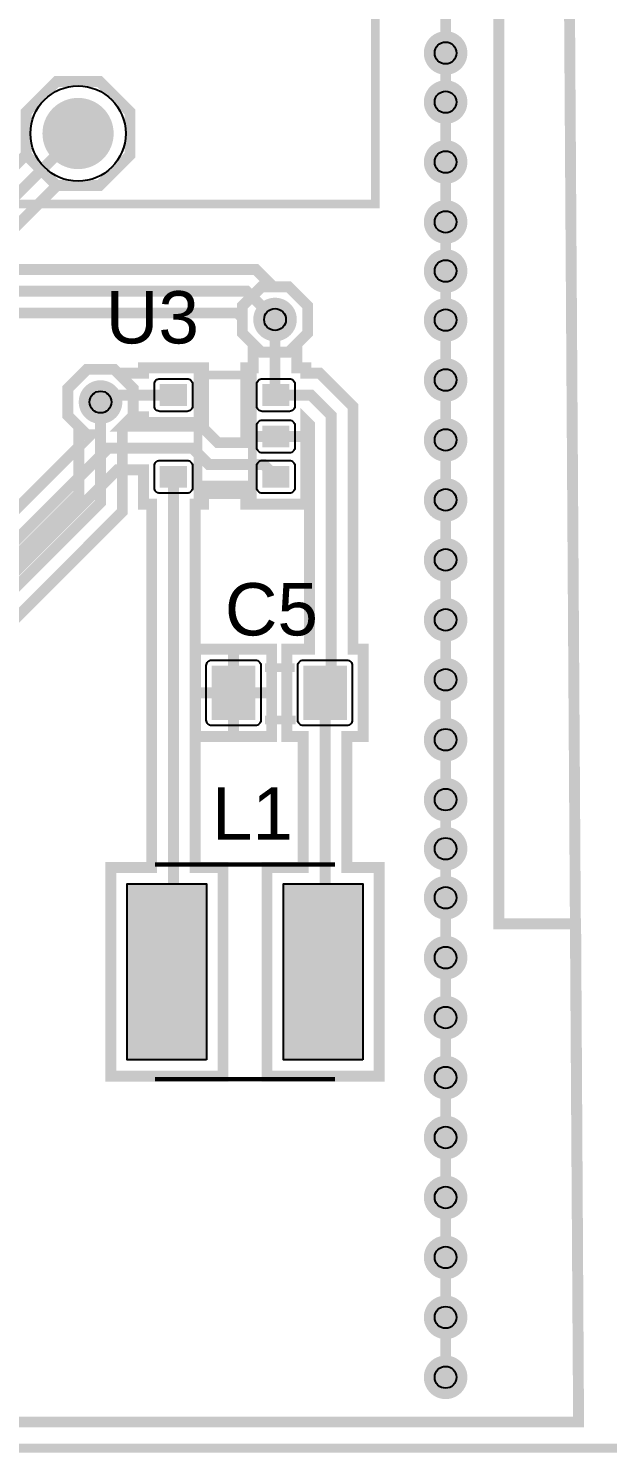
# Model space of a CAD drawing. Header units: centimetres. Extents: x -4.52 to 4.4, y -4.62 to 1.06.
# Drawn here: x 0.945 to 2.295, y -4.62 to -1.302 of the extents above; entities that cross this region are included whole.
import ezdxf

# ---------------------------------------------------------------- set-up
doc = ezdxf.new("R2010")
doc.units = ezdxf.units.CM
doc.layers.get('0').update_dxf_attribs({"linetype": 'CONTINUOUS'})
for name, color, linetype in [('1', 1, 'CONTINUOUS'), ('2', 2, 'CONTINUOUS'), ('3', 3, 'CONTINUOUS'), ('4', 4, 'CONTINUOUS'), ('6', 6, 'CONTINUOUS'), ('7', 7, 'CONTINUOUS')]:
    doc.layers.add(name, color=color, linetype=linetype)

# ---------------------------------------------------------------- blocks, each defined once
blk = doc.blocks.new('RPAD')
blk.add_trace([(-0.5, -0.5), (-0.5, 0.5), (0.5, -0.5), (0.5, 0.5)])
blk = doc.blocks.new('EPAD')
at = {"const_width": 0.5}
blk.add_lwpolyline([(-0.25, 0, 1), (0.25, 0, 1)], format="xyb", close=True, dxfattribs=at)

msp = doc.modelspace()

# ---------------------------------------------------------------- linework, layer by layer
at = {"const_width": 0.0254}
for points in [[(2.227646, -4.54914), (-4.44754, -4.54914), (-4.44754, 0.99314), (2.192161, 0.99314), (2.227646, -4.54914)], [(1.904549, -1.39065), (1.930851, -1.39065), (1.94945, -1.372051), (1.94945, -1.345749), (1.930851, -1.32715), (1.904549, -1.32715), (1.88595, -1.345749), (1.88595, -1.372051), (1.904549, -1.39065)], [(1.9177, -1.4732), (1.9177, -1.3589)], [(0.759455, -1.776045), (0.939721, -1.595779), (0.939721, -1.496359), (1.010659, -1.425421), (1.110981, -1.425421), (1.181919, -1.496359), (1.181919, -1.596681), (1.110981, -1.667619), (1.011561, -1.667619), (0.816008, -1.863172), (1.475012, -1.863172), (1.515641, -1.903801), (1.551563, -1.903801), (1.596199, -1.948437), (1.596199, -2.011563), (1.551563, -2.056199), (1.488437, -2.056199), (1.443801, -2.011563), (1.443801, -1.975642), (1.432928, -1.964769), (-1.761269, -1.964769)], [(1.904549, -1.50495), (1.930851, -1.50495), (1.94945, -1.486351), (1.94945, -1.460049), (1.930851, -1.44145), (1.904549, -1.44145), (1.88595, -1.460049), (1.88595, -1.486351), (1.904549, -1.50495)], [(0.635501, -1.826844), (0.780496, -1.826844), (1.06082, -1.54652)], [(1.904549, -1.64465), (1.930851, -1.64465), (1.94945, -1.626051), (1.94945, -1.599749), (1.930851, -1.58115), (1.904549, -1.58115), (1.88595, -1.599749), (1.88595, -1.626051), (1.904549, -1.64465)], [(1.9177, -1.7526), (1.9177, -1.6129)], [(1.904549, -1.78435), (1.930851, -1.78435), (1.94945, -1.765751), (1.94945, -1.739449), (1.930851, -1.72085), (1.904549, -1.72085), (1.88595, -1.739449), (1.88595, -1.765751), (1.904549, -1.78435)], [(1.904549, -1.89865), (1.930851, -1.89865), (1.94945, -1.880051), (1.94945, -1.853749), (1.930851, -1.83515), (1.904549, -1.83515), (1.88595, -1.853749), (1.88595, -1.880051), (1.904549, -1.89865)], [(1.9177, -1.9812), (1.9177, -1.8669)], [(-1.818232, -1.91397), (1.45397, -1.91397), (1.52, -1.98)], [(1.904549, -2.01295), (1.930851, -2.01295), (1.94945, -1.994351), (1.94945, -1.968049), (1.930851, -1.94945), (1.904549, -1.94945), (1.88595, -1.968049), (1.88595, -1.994351), (1.904549, -2.01295)], [(-3.18302, -3.595611), (-0.577451, -3.595611), (0.238959, -2.779201), (0.668958, -2.779201), (1.062422, -2.385737), (1.062422, -2.229234), (1.037022, -2.203834), (1.037022, -2.140708), (1.081658, -2.096072), (1.144784, -2.096072), (1.18942, -2.140708), (1.18942, -2.203834), (1.16402, -2.229234), (1.16402, -2.427819), (0.71104, -2.880799), (0.281041, -2.880799), (-0.535369, -3.697209), (-3.627901, -3.697209)], [(1.904549, -2.15265), (1.930851, -2.15265), (1.94945, -2.134051), (1.94945, -2.107749), (1.930851, -2.08915), (1.904549, -2.08915), (1.88595, -2.107749), (1.88595, -2.134051), (1.904549, -2.15265)], [(1.9177, -2.2606), (1.9177, -2.1209)], [(-3.700254, -3.64641), (-0.55641, -3.64641), (0.26, -2.83), (0.689999, -2.83), (1.113221, -2.406778), (1.113221, -2.172271)], [(1.904549, -2.29235), (1.930851, -2.29235), (1.94945, -2.273751), (1.94945, -2.247449), (1.930851, -2.22885), (1.904549, -2.22885), (1.88595, -2.247449), (1.88595, -2.273751), (1.904549, -2.29235)], [(1.904549, -2.43205), (1.930851, -2.43205), (1.94945, -2.413451), (1.94945, -2.387149), (1.930851, -2.36855), (1.904549, -2.36855), (1.88595, -2.387149), (1.88595, -2.413451), (1.904549, -2.43205)], [(1.9177, -2.54), (1.9177, -2.4003)], [(1.904549, -2.57175), (1.930851, -2.57175), (1.94945, -2.553151), (1.94945, -2.526849), (1.930851, -2.50825), (1.904549, -2.50825), (1.88595, -2.526849), (1.88595, -2.553151), (1.904549, -2.57175)], [(1.904549, -2.71145), (1.930851, -2.71145), (1.94945, -2.692851), (1.94945, -2.666549), (1.930851, -2.64795), (1.904549, -2.64795), (1.88595, -2.666549), (1.88595, -2.692851), (1.904549, -2.71145)], [(1.9177, -2.8194), (1.9177, -2.6797)], [(1.904549, -2.85115), (1.930851, -2.85115), (1.94945, -2.832551), (1.94945, -2.806249), (1.930851, -2.78765), (1.904549, -2.78765), (1.88595, -2.806249), (1.88595, -2.832551), (1.904549, -2.85115)], [(1.904549, -2.99085), (1.930851, -2.99085), (1.94945, -2.972251), (1.94945, -2.945949), (1.930851, -2.92735), (1.904549, -2.92735), (1.88595, -2.945949), (1.88595, -2.972251), (1.904549, -2.99085)], [(1.9177, -3.0988), (1.9177, -2.9591)], [(1.904549, -3.13055), (1.930851, -3.13055), (1.94945, -3.111951), (1.94945, -3.085649), (1.930851, -3.06705), (1.904549, -3.06705), (1.88595, -3.085649), (1.88595, -3.111951), (1.904549, -3.13055)], [(1.904549, -3.24485), (1.930851, -3.24485), (1.94945, -3.226251), (1.94945, -3.199949), (1.930851, -3.18135), (1.904549, -3.18135), (1.88595, -3.199949), (1.88595, -3.226251), (1.904549, -3.24485)], [(1.9177, -3.3274), (1.9177, -3.2131)], [(1.904549, -3.35915), (1.930851, -3.35915), (1.94945, -3.340551), (1.94945, -3.314249), (1.930851, -3.29565), (1.904549, -3.29565), (1.88595, -3.314249), (1.88595, -3.340551), (1.904549, -3.35915)], [(1.904549, -3.49885), (1.930851, -3.49885), (1.94945, -3.480251), (1.94945, -3.453949), (1.930851, -3.43535), (1.904549, -3.43535), (1.88595, -3.453949), (1.88595, -3.480251), (1.904549, -3.49885)], [(1.9177, -3.6068), (1.9177, -3.4671)], [(1.904549, -3.63855), (1.930851, -3.63855), (1.94945, -3.619951), (1.94945, -3.593649), (1.930851, -3.57505), (1.904549, -3.57505), (1.88595, -3.593649), (1.88595, -3.619951), (1.904549, -3.63855)], [(1.904549, -3.77825), (1.930851, -3.77825), (1.94945, -3.759651), (1.94945, -3.733349), (1.930851, -3.71475), (1.904549, -3.71475), (1.88595, -3.733349), (1.88595, -3.759651), (1.904549, -3.77825)], [(1.9177, -3.8862), (1.9177, -3.7465)], [(1.904549, -3.91795), (1.930851, -3.91795), (1.94945, -3.899351), (1.94945, -3.873049), (1.930851, -3.85445), (1.904549, -3.85445), (1.88595, -3.873049), (1.88595, -3.899351), (1.904549, -3.91795)], [(1.904549, -4.05765), (1.930851, -4.05765), (1.94945, -4.039051), (1.94945, -4.012749), (1.930851, -3.99415), (1.904549, -3.99415), (1.88595, -4.012749), (1.88595, -4.039051), (1.904549, -4.05765)], [(1.9177, -4.1656), (1.9177, -4.0259)], [(1.904549, -4.19735), (1.930851, -4.19735), (1.94945, -4.178751), (1.94945, -4.152449), (1.930851, -4.13385), (1.904549, -4.13385), (1.88595, -4.152449), (1.88595, -4.178751), (1.904549, -4.19735)], [(1.904549, -4.33705), (1.930851, -4.33705), (1.94945, -4.318451), (1.94945, -4.292149), (1.930851, -4.27355), (1.904549, -4.27355), (1.88595, -4.292149), (1.88595, -4.318451), (1.904549, -4.33705)], [(1.9177, -4.445), (1.9177, -4.3053)], [(1.904549, -4.47675), (1.930851, -4.47675), (1.94945, -4.458151), (1.94945, -4.431849), (1.930851, -4.41325), (1.904549, -4.41325), (1.88595, -4.431849), (1.88595, -4.458151), (1.904549, -4.47675)]]:
    msp.add_lwpolyline(points, dxfattribs=at)
for centre, radius in [((1.9177, -1.3589), 0.0254), ((1.06082, -1.54652), 0.111), ((1.9177, -1.4732), 0.0254), ((1.9177, -1.6129), 0.0254), ((1.9177, -1.7526), 0.0254), ((1.9177, -1.8669), 0.0254), ((1.52, -1.98), 0.0254), ((1.9177, -1.9812), 0.0254), ((1.9177, -2.1209), 0.0254), ((1.113221, -2.172271), 0.0254), ((1.9177, -2.2606), 0.0254), ((1.9177, -2.4003), 0.0254), ((1.9177, -2.54), 0.0254), ((1.9177, -2.6797), 0.0254), ((1.9177, -2.8194), 0.0254), ((1.9177, -2.9591), 0.0254), ((1.9177, -3.0988), 0.0254), ((1.9177, -3.2131), 0.0254), ((1.9177, -3.3274), 0.0254), ((1.9177, -3.4671), 0.0254), ((1.9177, -3.6068), 0.0254), ((1.9177, -3.7465), 0.0254), ((1.9177, -3.8862), 0.0254), ((1.9177, -4.0259), 0.0254), ((1.9177, -4.1656), 0.0254), ((1.9177, -4.3053), 0.0254), ((1.9177, -4.445), 0.0254)]:
    msp.add_circle(centre, radius)
at = {"layer": '2'}
for points, const_width in [([(-0.99118, -1.71052), (1.75382, -1.71052), (1.75382, 0.38448), (-0.99118, 0.38448), (-0.99118, -1.71052)], 0.02), ([(-0.99118, -1.71052), (1.75382, -1.71052), (1.75382, 0.38448), (-0.99118, 0.38448), (-0.99118, -1.71052)], 0.02), ([(-0.99118, -1.71052), (1.75382, -1.71052), (1.75382, 0.38448), (-0.99118, 0.38448), (-0.99118, -1.71052)], 0.02), ([(1.34031, -2.38843), (1.46731, -2.38843), (1.46731, -2.10903), (1.34031, -2.10903), (1.34031, -2.38843)], 0.02032), ([(1.34031, -2.38843), (1.46731, -2.38843), (1.46731, -2.10903), (1.34031, -2.10903), (1.34031, -2.38843)], 0.02032), ([(1.34031, -2.38843), (1.46731, -2.38843), (1.46731, -2.10903), (1.34031, -2.10903), (1.34031, -2.38843)], 0.02032), ([(1.49694, -2.79158), (1.56552, -2.79158)], 0.02032), ([(1.49694, -2.79158), (1.56552, -2.79158)], 0.02032), ([(1.49694, -2.79158), (1.56552, -2.79158)], 0.02032), ([(1.49694, -2.9135), (1.56806, -2.9135)], 0.02032), ([(1.49694, -2.9135), (1.56806, -2.9135)], 0.02032), ([(1.49694, -2.9135), (1.56806, -2.9135)], 0.02032), ([(1.66, -3.25), (1.24, -3.25)], 0.01), ([(1.66, -3.25), (1.24, -3.25)], 0.01), ([(1.66, -3.25), (1.24, -3.25)], 0.01), ([(1.66, -3.75), (1.24, -3.75)], 0.01), ([(1.66, -3.75), (1.24, -3.75)], 0.01), ([(1.66, -3.75), (1.24, -3.75)], 0.01)]:
    msp.add_lwpolyline(points, dxfattribs=dict(at, const_width=const_width))
at = {"layer": '4', "const_width": 0.02032}
msp.add_lwpolyline([(-4.5085, -4.6101), (4.3902, -4.6101), (4.3902, 1.0541), (-4.5085, 1.0541), (-4.5085, -4.6101)], dxfattribs=at)
msp.add_lwpolyline([(-4.5085, -4.6101), (4.3902, -4.6101), (4.3902, 1.0541), (-4.5085, 1.0541), (-4.5085, -4.6101)], dxfattribs=at)
msp.add_lwpolyline([(-4.5085, -4.6101), (4.3902, -4.6101), (4.3902, 1.0541), (-4.5085, 1.0541), (-4.5085, -4.6101)], dxfattribs=at)
at = {"layer": '6'}
for points in [[(1.23871, -2.18142), (1.23871, -2.13062), (1.238968, -2.128061), (1.239708, -2.125677), (1.240879, -2.12352), (1.24243, -2.12164), (1.24431, -2.120089), (1.246467, -2.118918), (1.248851, -2.118178), (1.25141, -2.11792), (1.31491, -2.11792), (1.317469, -2.118178), (1.319853, -2.118918), (1.32201, -2.120089), (1.32389, -2.12164), (1.325441, -2.12352), (1.326612, -2.125677), (1.327352, -2.128061), (1.32761, -2.13062), (1.32761, -2.18142), (1.327352, -2.183979), (1.326612, -2.186363), (1.325441, -2.18852), (1.32389, -2.1904), (1.32201, -2.191951), (1.319853, -2.193122), (1.317469, -2.193862), (1.31491, -2.19412), (1.25141, -2.19412), (1.248851, -2.193862), (1.246467, -2.193122), (1.24431, -2.191951), (1.24243, -2.1904), (1.240879, -2.18852), (1.239708, -2.186363), (1.238968, -2.183979), (1.23871, -2.18142)], [(1.47747, -2.18142), (1.47747, -2.13062), (1.477728, -2.128061), (1.478468, -2.125677), (1.479639, -2.12352), (1.48119, -2.12164), (1.48307, -2.120089), (1.485227, -2.118918), (1.487611, -2.118178), (1.49017, -2.11792), (1.55367, -2.11792), (1.556229, -2.118178), (1.558613, -2.118918), (1.56077, -2.120089), (1.56265, -2.12164), (1.564201, -2.12352), (1.565372, -2.125677), (1.566112, -2.128061), (1.56637, -2.13062), (1.56637, -2.18142), (1.566112, -2.183979), (1.565372, -2.186363), (1.564201, -2.18852), (1.56265, -2.1904), (1.56077, -2.191951), (1.558613, -2.193122), (1.556229, -2.193862), (1.55367, -2.19412), (1.49017, -2.19412), (1.487611, -2.193862), (1.485227, -2.193122), (1.48307, -2.191951), (1.48119, -2.1904), (1.479639, -2.18852), (1.478468, -2.186363), (1.477728, -2.183979), (1.47747, -2.18142)], [(1.47747, -2.27794), (1.47747, -2.22714), (1.477728, -2.224581), (1.478468, -2.222197), (1.479639, -2.22004), (1.48119, -2.21816), (1.48307, -2.216609), (1.485227, -2.215438), (1.487611, -2.214698), (1.49017, -2.21444), (1.55367, -2.21444), (1.556229, -2.214698), (1.558613, -2.215438), (1.56077, -2.216609), (1.56265, -2.21816), (1.564201, -2.22004), (1.565372, -2.222197), (1.566112, -2.224581), (1.56637, -2.22714), (1.56637, -2.27794), (1.566112, -2.280499), (1.565372, -2.282883), (1.564201, -2.28504), (1.56265, -2.28692), (1.56077, -2.288471), (1.558613, -2.289642), (1.556229, -2.290382), (1.55367, -2.29064), (1.49017, -2.29064), (1.487611, -2.290382), (1.485227, -2.289642), (1.48307, -2.288471), (1.48119, -2.28692), (1.479639, -2.28504), (1.478468, -2.282883), (1.477728, -2.280499), (1.47747, -2.27794)], [(1.23871, -2.37192), (1.23871, -2.32112), (1.238968, -2.318561), (1.239708, -2.316177), (1.240879, -2.31402), (1.24243, -2.31214), (1.24431, -2.310589), (1.246467, -2.309418), (1.248851, -2.308678), (1.25141, -2.30842), (1.31491, -2.30842), (1.317469, -2.308678), (1.319853, -2.309418), (1.32201, -2.310589), (1.32389, -2.31214), (1.325441, -2.31402), (1.326612, -2.316177), (1.327352, -2.318561), (1.32761, -2.32112), (1.32761, -2.37192), (1.327352, -2.374479), (1.326612, -2.376863), (1.325441, -2.37902), (1.32389, -2.3809), (1.32201, -2.382451), (1.319853, -2.383622), (1.317469, -2.384362), (1.31491, -2.38462), (1.25141, -2.38462), (1.248851, -2.384362), (1.246467, -2.383622), (1.24431, -2.382451), (1.24243, -2.3809), (1.240879, -2.37902), (1.239708, -2.376863), (1.238968, -2.374479), (1.23871, -2.37192)], [(1.47747, -2.37192), (1.47747, -2.32112), (1.477728, -2.318561), (1.478468, -2.316177), (1.479639, -2.31402), (1.48119, -2.31214), (1.48307, -2.310589), (1.485227, -2.309418), (1.487611, -2.308678), (1.49017, -2.30842), (1.55367, -2.30842), (1.556229, -2.308678), (1.558613, -2.309418), (1.56077, -2.310589), (1.56265, -2.31214), (1.564201, -2.31402), (1.565372, -2.316177), (1.566112, -2.318561), (1.56637, -2.32112), (1.56637, -2.37192), (1.566112, -2.374479), (1.565372, -2.376863), (1.564201, -2.37902), (1.56265, -2.3809), (1.56077, -2.382451), (1.558613, -2.383622), (1.556229, -2.384362), (1.55367, -2.38462), (1.49017, -2.38462), (1.487611, -2.384362), (1.485227, -2.383622), (1.48307, -2.382451), (1.48119, -2.3809), (1.479639, -2.37902), (1.478468, -2.376863), (1.477728, -2.374479), (1.47747, -2.37192)], [(1.37248, -2.7738), (1.47408, -2.7738), (1.476639, -2.774058), (1.479023, -2.774798), (1.48118, -2.775969), (1.48306, -2.77752), (1.484611, -2.7794), (1.485782, -2.781557), (1.486522, -2.783941), (1.48678, -2.7865), (1.48678, -2.9135), (1.486522, -2.916059), (1.485782, -2.918443), (1.484611, -2.9206), (1.48306, -2.92248), (1.48118, -2.924031), (1.479023, -2.925202), (1.476639, -2.925942), (1.47408, -2.9262), (1.37248, -2.9262), (1.369921, -2.925942), (1.367537, -2.925202), (1.36538, -2.924031), (1.3635, -2.92248), (1.361949, -2.9206), (1.360778, -2.918443), (1.360038, -2.916059), (1.35978, -2.9135), (1.35978, -2.7865), (1.360038, -2.783941), (1.360778, -2.781557), (1.361949, -2.7794), (1.3635, -2.77752), (1.36538, -2.775969), (1.367537, -2.774798), (1.369921, -2.774058), (1.37248, -2.7738)], [(1.58584, -2.7738), (1.68744, -2.7738), (1.689999, -2.774058), (1.692383, -2.774798), (1.69454, -2.775969), (1.69642, -2.77752), (1.697971, -2.7794), (1.699142, -2.781557), (1.699882, -2.783941), (1.70014, -2.7865), (1.70014, -2.9135), (1.699882, -2.916059), (1.699142, -2.918443), (1.697971, -2.9206), (1.69642, -2.92248), (1.69454, -2.924031), (1.692383, -2.925202), (1.689999, -2.925942), (1.68744, -2.9262), (1.58584, -2.9262), (1.583281, -2.925942), (1.580897, -2.925202), (1.57874, -2.924031), (1.57686, -2.92248), (1.575309, -2.9206), (1.574138, -2.918443), (1.573398, -2.916059), (1.57314, -2.9135), (1.57314, -2.7865), (1.573398, -2.783941), (1.574138, -2.781557), (1.575309, -2.7794), (1.57686, -2.77752), (1.57874, -2.775969), (1.580897, -2.774798), (1.583281, -2.774058), (1.58584, -2.7738)], [(1.3605, -3.705), (1.1755, -3.705), (1.1755, -3.295), (1.3605, -3.295), (1.3605, -3.705)], [(1.7245, -3.705), (1.5395, -3.705), (1.5395, -3.295), (1.7245, -3.295), (1.7245, -3.705)]]:
    msp.add_lwpolyline(points, close=True, dxfattribs=at)
at = {"layer": '7', "const_width": 0.0254}
for points in [[(2.041901, 0.038101), (2.041901, -3.388099), (2.22084, -3.388099), (2.227651, -4.54914), (-4.44754, -4.54914)], [(1.9177, -1.3589), (1.9177, -1.2446)], [(1.904549, -1.39065), (1.930851, -1.39065), (1.94945, -1.372051), (1.94945, -1.345749), (1.930851, -1.32715), (1.904549, -1.32715), (1.88595, -1.345749), (1.88595, -1.372051), (1.904549, -1.39065)], [(0.939721, -1.496359), (0.939721, -1.596681), (1.010659, -1.667619), (1.110981, -1.667619), (1.181919, -1.596681), (1.181919, -1.496359), (1.110981, -1.425421), (1.010659, -1.425421), (0.939721, -1.496359)], [(1.904549, -1.50495), (1.930851, -1.50495), (1.94945, -1.486351), (1.94945, -1.460049), (1.930851, -1.44145), (1.904549, -1.44145), (1.88595, -1.460049), (1.88595, -1.486351), (1.904549, -1.50495)], [(1.9177, -1.6129), (1.9177, -1.4732)], [(1.904549, -1.64465), (1.930851, -1.64465), (1.94945, -1.626051), (1.94945, -1.599749), (1.930851, -1.58115), (1.904549, -1.58115), (1.88595, -1.599749), (1.88595, -1.626051), (1.904549, -1.64465)], [(1.904549, -1.78435), (1.930851, -1.78435), (1.94945, -1.765751), (1.94945, -1.739449), (1.930851, -1.72085), (1.904549, -1.72085), (1.88595, -1.739449), (1.88595, -1.765751), (1.904549, -1.78435)], [(1.9177, -1.8669), (1.9177, -1.7526)], [(1.904549, -1.89865), (1.930851, -1.89865), (1.94945, -1.880051), (1.94945, -1.853749), (1.930851, -1.83515), (1.904549, -1.83515), (1.88595, -1.853749), (1.88595, -1.880051), (1.904549, -1.89865)], [(0.680439, -2.658448), (1.090417, -2.24847), (1.081658, -2.24847), (1.037022, -2.203834), (1.037022, -2.140708), (1.081658, -2.096072), (1.144784, -2.096072), (1.153933, -2.105221), (1.213311, -2.105221), (1.213311, -2.092521), (1.353009, -2.092521), (1.353009, -2.219519), (1.213311, -2.219519), (1.213311, -2.206819), (1.186435, -2.206819), (1.164402, -2.228852), (1.348477, -2.228852), (1.386482, -2.266857), (1.452071, -2.266857), (1.452071, -2.092521), (1.469201, -2.092521), (1.469201, -2.036963), (1.443801, -2.011563), (1.443801, -1.948437), (1.488437, -1.903801), (1.551563, -1.903801), (1.596199, -1.948437), (1.596199, -2.011563), (1.570799, -2.036963), (1.570799, -2.092521), (1.591769, -2.092521), (1.591769, -2.105221), (1.624462, -2.105221), (1.701768, -2.182527), (1.701768, -2.748401), (1.725539, -2.748401), (1.725539, -2.951599), (1.687438, -2.951599), (1.687438, -3.256901), (1.762599, -3.256901), (1.762599, -3.743099), (1.501401, -3.743099), (1.501401, -3.256901), (1.585841, -3.256901), (1.585841, -2.951599), (1.547741, -2.951599), (1.547741, -2.748401), (1.60017, -2.748401), (1.60017, -2.224609), (1.591769, -2.216208), (1.591769, -2.410019), (1.452071, -2.410019), (1.452071, -2.368455), (1.353009, -2.368455), (1.353009, -2.410019), (1.333958, -2.410019), (1.333958, -3.256901), (1.398599, -3.256901), (1.398599, -3.743099), (1.137401, -3.743099), (1.137401, -3.256901), (1.232361, -3.256901), (1.232361, -2.410019), (1.213311, -2.410019), (1.213311, -2.33045), (1.152117, -2.33045), (0.683389, -2.799178)], [(1.904549, -2.01295), (1.930851, -2.01295), (1.94945, -1.994351), (1.94945, -1.968049), (1.930851, -1.94945), (1.904549, -1.94945), (1.88595, -1.968049), (1.88595, -1.994351), (1.904549, -2.01295)], [(1.52, -1.98), (1.52, -2.147912), (1.516906, -2.151006), (1.52192, -2.15602)], [(1.9177, -2.1209), (1.9177, -1.9812), (1.9177, -1.9812)], [(1.904549, -2.15265), (1.930851, -2.15265), (1.94945, -2.134051), (1.94945, -2.107749), (1.930851, -2.08915), (1.904549, -2.08915), (1.88595, -2.107749), (1.88595, -2.134051), (1.904549, -2.15265)], [(1.113221, -2.172271), (1.129472, -2.15602), (1.28316, -2.15602)], [(1.52192, -2.15602), (1.603421, -2.15602), (1.650969, -2.203568), (1.650969, -2.835671), (1.63664, -2.85)], [(1.904549, -2.29235), (1.930851, -2.29235), (1.94945, -2.273751), (1.94945, -2.247449), (1.930851, -2.22885), (1.904549, -2.22885), (1.88595, -2.247449), (1.88595, -2.273751), (1.904549, -2.29235)], [(1.464771, -2.25254), (1.52192, -2.25254)], [(1.579069, -2.25254), (1.52192, -2.25254)], [(1.9177, -2.4003), (1.9177, -2.2606)], [(1.52192, -2.34652), (1.493056, -2.317656), (1.365441, -2.317656), (1.327436, -2.279651), (1.131076, -2.279651), (0.662348, -2.748379), (-0.845183, -2.748379), (-0.896562, -2.697), (-0.9647, -2.422)], [(1.28316, -2.34652), (1.28316, -3.404015), (1.275045, -3.41213), (1.268, -3.5)], [(1.904549, -2.43205), (1.930851, -2.43205), (1.94945, -2.413451), (1.94945, -2.387149), (1.930851, -2.36855), (1.904549, -2.36855), (1.88595, -2.387149), (1.88595, -2.413451), (1.904549, -2.43205)], [(1.904549, -2.57175), (1.930851, -2.57175), (1.94945, -2.553151), (1.94945, -2.526849), (1.930851, -2.50825), (1.904549, -2.50825), (1.88595, -2.526849), (1.88595, -2.553151), (1.904549, -2.57175)], [(1.9177, -2.6797), (1.9177, -2.54)], [(1.904549, -2.71145), (1.930851, -2.71145), (1.94945, -2.692851), (1.94945, -2.666549), (1.930851, -2.64795), (1.904549, -2.64795), (1.88595, -2.666549), (1.88595, -2.692851), (1.904549, -2.71145)], [(1.334381, -2.951599), (1.512179, -2.951599), (1.512179, -2.748401), (1.334381, -2.748401), (1.334381, -2.951599)], [(1.42328, -2.761101), (1.42328, -2.85)], [(1.904549, -2.85115), (1.930851, -2.85115), (1.94945, -2.832551), (1.94945, -2.806249), (1.930851, -2.78765), (1.904549, -2.78765), (1.88595, -2.806249), (1.88595, -2.832551), (1.904549, -2.85115)], [(1.9177, -2.9591), (1.9177, -2.8194)], [(1.347081, -2.85), (1.42328, -2.85)], [(1.42328, -2.938899), (1.42328, -2.85)], [(1.499479, -2.85), (1.42328, -2.85)], [(1.63664, -2.85), (1.63664, -3.349442), (1.645224, -3.358026), (1.632, -3.5)], [(1.904549, -2.99085), (1.930851, -2.99085), (1.94945, -2.972251), (1.94945, -2.945949), (1.930851, -2.92735), (1.904549, -2.92735), (1.88595, -2.945949), (1.88595, -2.972251), (1.904549, -2.99085)], [(1.904549, -3.13055), (1.930851, -3.13055), (1.94945, -3.111951), (1.94945, -3.085649), (1.930851, -3.06705), (1.904549, -3.06705), (1.88595, -3.085649), (1.88595, -3.111951), (1.904549, -3.13055)], [(1.9177, -3.2131), (1.9177, -3.0988)], [(1.904549, -3.24485), (1.930851, -3.24485), (1.94945, -3.226251), (1.94945, -3.199949), (1.930851, -3.18135), (1.904549, -3.18135), (1.88595, -3.199949), (1.88595, -3.226251), (1.904549, -3.24485)], [(1.904549, -3.35915), (1.930851, -3.35915), (1.94945, -3.340551), (1.94945, -3.314249), (1.930851, -3.29565), (1.904549, -3.29565), (1.88595, -3.314249), (1.88595, -3.340551), (1.904549, -3.35915)], [(1.9177, -3.4671), (1.9177, -3.3274)], [(1.904549, -3.49885), (1.930851, -3.49885), (1.94945, -3.480251), (1.94945, -3.453949), (1.930851, -3.43535), (1.904549, -3.43535), (1.88595, -3.453949), (1.88595, -3.480251), (1.904549, -3.49885)], [(1.904549, -3.63855), (1.930851, -3.63855), (1.94945, -3.619951), (1.94945, -3.593649), (1.930851, -3.57505), (1.904549, -3.57505), (1.88595, -3.593649), (1.88595, -3.619951), (1.904549, -3.63855)], [(1.9177, -3.7465), (1.9177, -3.6068)], [(1.904549, -3.77825), (1.930851, -3.77825), (1.94945, -3.759651), (1.94945, -3.733349), (1.930851, -3.71475), (1.904549, -3.71475), (1.88595, -3.733349), (1.88595, -3.759651), (1.904549, -3.77825)], [(1.904549, -3.91795), (1.930851, -3.91795), (1.94945, -3.899351), (1.94945, -3.873049), (1.930851, -3.85445), (1.904549, -3.85445), (1.88595, -3.873049), (1.88595, -3.899351), (1.904549, -3.91795)], [(1.9177, -4.0259), (1.9177, -3.8862)], [(1.904549, -4.05765), (1.930851, -4.05765), (1.94945, -4.039051), (1.94945, -4.012749), (1.930851, -3.99415), (1.904549, -3.99415), (1.88595, -4.012749), (1.88595, -4.039051), (1.904549, -4.05765)], [(1.904549, -4.19735), (1.930851, -4.19735), (1.94945, -4.178751), (1.94945, -4.152449), (1.930851, -4.13385), (1.904549, -4.13385), (1.88595, -4.152449), (1.88595, -4.178751), (1.904549, -4.19735)], [(1.9177, -4.3053), (1.9177, -4.1656)], [(1.904549, -4.33705), (1.930851, -4.33705), (1.94945, -4.318451), (1.94945, -4.292149), (1.930851, -4.27355), (1.904549, -4.27355), (1.88595, -4.292149), (1.88595, -4.318451), (1.904549, -4.33705)], [(1.904549, -4.47675), (1.930851, -4.47675), (1.94945, -4.458151), (1.94945, -4.431849), (1.930851, -4.41325), (1.904549, -4.41325), (1.88595, -4.431849), (1.88595, -4.458151), (1.904549, -4.47675)]]:
    msp.add_lwpolyline(points, dxfattribs=at)

# ---------------------------------------------------------------- block references
for p, xscale, yscale in [((1.9177, -1.3589), 0.0762, 0.0762), ((1.9177, -1.4732), 0.0762, 0.0762), ((1.06082, -1.54652), 0.166, 0.166), ((1.9177, -1.6129), 0.0762, 0.0762), ((1.9177, -1.7526), 0.0762, 0.0762), ((1.9177, -1.8669), 0.0762, 0.0762), ((1.52, -1.98), 0.0762, 0.0762), ((1.9177, -1.9812), 0.0762, 0.0762), ((1.9177, -2.1209), 0.0762, 0.0762), ((1.113221, -2.172271), 0.0762, 0.0762), ((1.9177, -2.2606), 0.0762, 0.0762), ((1.9177, -2.4003), 0.0762, 0.0762), ((1.9177, -2.54), 0.0762, 0.0762), ((1.9177, -2.6797), 0.0762, 0.0762), ((1.9177, -2.8194), 0.0762, 0.0762), ((1.9177, -2.9591), 0.0762, 0.0762), ((1.9177, -3.0988), 0.0762, 0.0762), ((1.9177, -3.2131), 0.0762, 0.0762), ((1.9177, -3.3274), 0.0762, 0.0762), ((1.9177, -3.4671), 0.0762, 0.0762), ((1.9177, -3.6068), 0.0762, 0.0762), ((1.9177, -3.7465), 0.0762, 0.0762), ((1.9177, -3.8862), 0.0762, 0.0762), ((1.9177, -4.0259), 0.0762, 0.0762), ((1.9177, -4.1656), 0.0762, 0.0762), ((1.9177, -4.3053), 0.0762, 0.0762), ((1.9177, -4.445), 0.0762, 0.0762)]:
    msp.add_blockref('EPAD', p, dxfattribs=dict(xscale=xscale, yscale=yscale))
at = {"layer": '1'}
for p, xscale, yscale, rotation in [((1.28316, -2.15602), 0.0508, 0.0635, -270), ((1.52192, -2.15602), 0.0508, 0.0635, -270), ((1.52192, -2.25254), 0.0508, 0.0635, -270), ((1.28316, -2.34652), 0.0508, 0.0635, -270), ((1.52192, -2.34652), 0.0508, 0.0635, -270), ((1.268, -3.5), 0.185, 0.41, -180), ((1.632, -3.5), 0.185, 0.41, -180)]:
    msp.add_blockref('RPAD', p, dxfattribs=dict(at, xscale=xscale, yscale=yscale, rotation=rotation))
at = {"layer": '1', "xscale": 0.1016, "yscale": 0.127}
for p in [(1.42328, -2.85), (1.63664, -2.85)]:
    msp.add_blockref('RPAD', p, dxfattribs=at)
at = {"layer": '6'}
for p, xscale, yscale in [((1.9177, -1.3589), 0.1016, 0.1016), ((1.9177, -1.4732), 0.1016, 0.1016), ((1.06082, -1.54652), 0.166, 0.166), ((1.9177, -1.6129), 0.1016, 0.1016), ((1.9177, -1.7526), 0.1016, 0.1016), ((1.9177, -1.8669), 0.1016, 0.1016), ((1.52, -1.98), 0.1016, 0.1016), ((1.9177, -1.9812), 0.1016, 0.1016), ((1.9177, -2.1209), 0.1016, 0.1016), ((1.113221, -2.172271), 0.1016, 0.1016), ((1.9177, -2.2606), 0.1016, 0.1016), ((1.9177, -2.4003), 0.1016, 0.1016), ((1.9177, -2.54), 0.1016, 0.1016), ((1.9177, -2.6797), 0.1016, 0.1016), ((1.9177, -2.8194), 0.1016, 0.1016), ((1.9177, -2.9591), 0.1016, 0.1016), ((1.9177, -3.0988), 0.1016, 0.1016), ((1.9177, -3.2131), 0.1016, 0.1016), ((1.9177, -3.3274), 0.1016, 0.1016), ((1.9177, -3.4671), 0.1016, 0.1016), ((1.9177, -3.6068), 0.1016, 0.1016), ((1.9177, -3.7465), 0.1016, 0.1016), ((1.9177, -3.8862), 0.1016, 0.1016), ((1.9177, -4.0259), 0.1016, 0.1016), ((1.9177, -4.1656), 0.1016, 0.1016), ((1.9177, -4.3053), 0.1016, 0.1016), ((1.9177, -4.445), 0.1016, 0.1016)]:
    msp.add_blockref('EPAD', p, dxfattribs=dict(at, xscale=xscale, yscale=yscale))
at = {"layer": '7'}
for p, xscale, yscale, rotation in [((1.28316, -2.15602), 0.0508, 0.0635, -270), ((1.52192, -2.15602), 0.0508, 0.0635, -270), ((1.52192, -2.25254), 0.0508, 0.0635, -270), ((1.28316, -2.34652), 0.0508, 0.0635, -270), ((1.52192, -2.34652), 0.0508, 0.0635, -270), ((1.268, -3.5), 0.185, 0.41, -180), ((1.632, -3.5), 0.185, 0.41, -180)]:
    msp.add_blockref('RPAD', p, dxfattribs=dict(at, xscale=xscale, yscale=yscale, rotation=rotation))
at = {"layer": '7', "xscale": 0.1016, "yscale": 0.127}
for p in [(1.42328, -2.85), (1.63664, -2.85)]:
    msp.add_blockref('RPAD', p, dxfattribs=at)

# ---------------------------------------------------------------- texts
at = {"layer": '3', "width": 1.041667}
for s, p in [('U3', (1.12554, -2.03575)), ('U3', (1.12554, -2.03575)), ('U3', (1.12554, -2.03575)), ('C5', (1.40296, -2.71618)), ('C5', (1.40296, -2.71618)), ('C5', (1.40296, -2.71618)), ('L1', (1.373, -3.19216)), ('L1', (1.373, -3.19216)), ('L1', (1.373, -3.19216))]:
    msp.add_text(s, height=0.12192, dxfattribs=at).set_placement(p)

doc.saveas('drawing.dxf')
